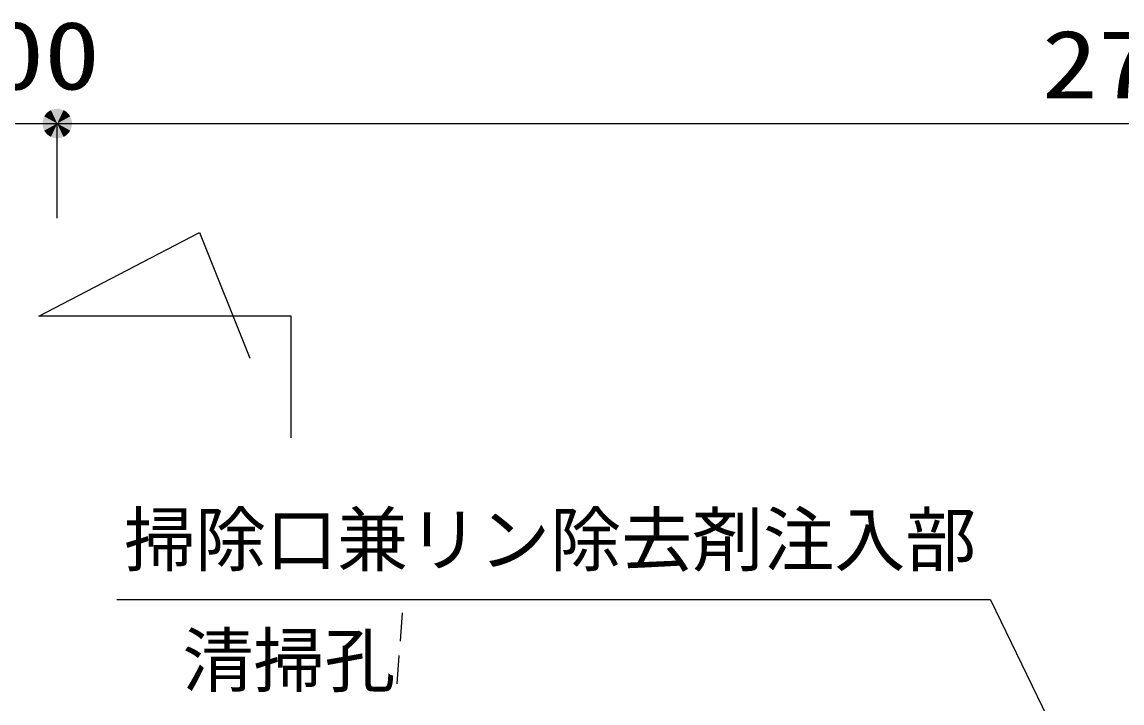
# Model space of a CAD drawing. Units: millimetres, scale not verified. Extents: x -8910 to 8910, y -6308 to 6308.
# Drawn here: x -6413 to -5019, y 1456 to 2320 of the extents above; entities that cross this region are included whole.
import ezdxf
from ezdxf.enums import TextEntityAlignment as Align

# ---------------------------------------------------------------- set-up
doc = ezdxf.new("R2010")
doc.units = ezdxf.units.MM
doc.header["$LTSCALE"] = 30
doc.linetypes.add('DASHED1', pattern=[1.8, 1.2, -0.6])
for name, color, linetype, lineweight in [('0-0_0E', 7, 'Continuous', 25), ('0-1_空気管', 3, 'Continuous', 25), ('1-2_00クル-フ-6寸法', 132, 'Continuous', 25)]:
    doc.layers.add(name, color=color, linetype=linetype, lineweight=lineweight)
doc.styles.add('ＭＳ ゴシック', font='')
doc.styles.get('ＭＳ ゴシック').set_extended_font_data('MS Gothic')

msp = doc.modelspace()

# ---------------------------------------------------------------- linework, layer by layer
at = {"layer": '0-0_0E', "linetype": 'DASHED1'}
msp.add_line((-5931.09, 1570.47), (-5938.4, 1470.74), dxfattribs=at)
at = {"layer": '0-1_空気管'}
for p, q in [((-6391.61, 1946.64), (-6187.95, 2052.97)), ((-6187.95, 2052.97), (-6123.98, 1893.35)), ((-6071.61, 1946.64), (-6391.61, 1946.64)), ((-6071.61, 1792.27), (-6071.61, 1946.64)), ((-5185.44, 1587.25), (-6292.74, 1587.25)), ((-5185.44, 1587.25), (-4763.09, 713.83))]:
    msp.add_line(p, q, dxfattribs=at)
at = {"layer": '1-2_00クル-フ-6寸法', "color": 4}
for p, q in [((-6468.11, 2190.98), (-6368.11, 2190.98)), ((-6368.11, 2070.98), (-6368.11, 2190.98)), ((-6368.11, 2070.98), (-6368.11, 2190.98)), ((-6368.11, 2190.98), (-3598.07, 2190.98))]:
    msp.add_line(p, q, dxfattribs=at)
at = {"layer": '1-2_00クル-フ-6寸法'}
for points in [[(-6368.11, 2190.98), (-6383.28, 2202), (-6381.78, 2203.82)], [(-6368.11, 2190.98), (-6383.28, 2202), (-6381.78, 2203.82)], [(-6368.11, 2190.98), (-6381.78, 2203.82), (-6380.06, 2205.43)], [(-6368.11, 2190.98), (-6381.78, 2203.82), (-6380.06, 2205.43)], [(-6368.11, 2190.98), (-6380.06, 2205.43), (-6378.16, 2206.81)], [(-6368.11, 2190.98), (-6380.06, 2205.43), (-6378.16, 2206.81)], [(-6368.11, 2190.98), (-6378.16, 2206.81), (-6376.09, 2207.95)], [(-6368.11, 2190.98), (-6378.16, 2206.81), (-6376.09, 2207.95)], [(-6368.11, 2190.98), (-6376.09, 2207.95), (-6373.9, 2208.82)], [(-6368.11, 2190.98), (-6376.09, 2207.95), (-6373.9, 2208.82)], [(-6368.11, 2190.98), (-6373.9, 2208.82), (-6371.62, 2209.4)], [(-6368.11, 2190.98), (-6373.9, 2208.82), (-6371.62, 2209.4)], [(-6368.11, 2190.98), (-6371.62, 2209.4), (-6369.29, 2209.7)], [(-6368.11, 2190.98), (-6371.62, 2209.4), (-6369.29, 2209.7)], [(-6368.11, 2190.98), (-6369.29, 2209.7), (-6366.93, 2209.7)], [(-6368.11, 2190.98), (-6369.29, 2209.7), (-6366.93, 2209.7)], [(-6368.11, 2190.98), (-6366.93, 2209.7), (-6364.6, 2209.4)], [(-6368.11, 2190.98), (-6366.93, 2209.7), (-6364.6, 2209.4)], [(-6368.11, 2190.98), (-6364.6, 2209.4), (-6362.31, 2208.82)], [(-6368.11, 2190.98), (-6364.6, 2209.4), (-6362.31, 2208.82)], [(-6368.11, 2190.98), (-6362.31, 2208.82), (-6360.13, 2207.95)], [(-6368.11, 2190.98), (-6362.31, 2208.82), (-6360.13, 2207.95)], [(-6368.11, 2190.98), (-6360.13, 2207.95), (-6358.06, 2206.81)], [(-6368.11, 2190.98), (-6360.13, 2207.95), (-6358.06, 2206.81)], [(-6368.11, 2190.98), (-6358.06, 2206.81), (-6356.16, 2205.43)], [(-6368.11, 2190.98), (-6358.06, 2206.81), (-6356.16, 2205.43)], [(-6368.11, 2190.98), (-6356.16, 2205.43), (-6354.44, 2203.82)], [(-6368.11, 2190.98), (-6356.16, 2205.43), (-6354.44, 2203.82)], [(-6368.11, 2190.98), (-6354.44, 2203.82), (-6352.94, 2202)], [(-6368.11, 2190.98), (-6354.44, 2203.82), (-6352.94, 2202)], [(-6368.11, 2190.98), (-6386.86, 2190.98), (-6386.71, 2193.33)], [(-6368.11, 2190.98), (-6386.86, 2190.98), (-6386.71, 2193.33)], [(-6368.11, 2190.98), (-6386.71, 2188.63), (-6386.86, 2190.98)], [(-6368.11, 2190.98), (-6386.71, 2188.63), (-6386.86, 2190.98)], [(-6368.11, 2190.98), (-6386.71, 2193.33), (-6386.27, 2195.65)], [(-6368.11, 2190.98), (-6386.71, 2193.33), (-6386.27, 2195.65)], [(-6368.11, 2190.98), (-6386.27, 2186.32), (-6386.71, 2188.63)], [(-6368.11, 2190.98), (-6386.27, 2186.32), (-6386.71, 2188.63)], [(-6368.11, 2190.98), (-6386.27, 2195.65), (-6385.54, 2197.89)], [(-6368.11, 2190.98), (-6386.27, 2195.65), (-6385.54, 2197.89)], [(-6368.11, 2190.98), (-6385.54, 2184.08), (-6386.27, 2186.32)], [(-6368.11, 2190.98), (-6385.54, 2184.08), (-6386.27, 2186.32)], [(-6368.11, 2190.98), (-6385.54, 2197.89), (-6384.54, 2200.02)], [(-6368.11, 2190.98), (-6385.54, 2197.89), (-6384.54, 2200.02)], [(-6368.11, 2190.98), (-6384.54, 2181.95), (-6385.54, 2184.08)], [(-6368.11, 2190.98), (-6384.54, 2181.95), (-6385.54, 2184.08)], [(-6368.11, 2190.98), (-6384.54, 2200.02), (-6383.28, 2202)], [(-6368.11, 2190.98), (-6384.54, 2200.02), (-6383.28, 2202)], [(-6368.11, 2190.98), (-6383.28, 2179.96), (-6384.54, 2181.95)], [(-6368.11, 2190.98), (-6383.28, 2179.96), (-6384.54, 2181.95)], [(-6368.11, 2190.98), (-6381.78, 2178.15), (-6383.28, 2179.96)], [(-6368.11, 2190.98), (-6381.78, 2178.15), (-6383.28, 2179.96)], [(-6368.11, 2190.98), (-6380.06, 2176.54), (-6381.78, 2178.15)], [(-6368.11, 2190.98), (-6380.06, 2176.54), (-6381.78, 2178.15)], [(-6368.11, 2190.98), (-6378.16, 2175.15), (-6380.06, 2176.54)], [(-6368.11, 2190.98), (-6378.16, 2175.15), (-6380.06, 2176.54)], [(-6368.11, 2190.98), (-6376.09, 2174.02), (-6378.16, 2175.15)], [(-6368.11, 2190.98), (-6376.09, 2174.02), (-6378.16, 2175.15)], [(-6368.11, 2190.98), (-6373.9, 2173.15), (-6376.09, 2174.02)], [(-6368.11, 2190.98), (-6373.9, 2173.15), (-6376.09, 2174.02)], [(-6368.11, 2190.98), (-6371.62, 2172.57), (-6373.9, 2173.15)], [(-6368.11, 2190.98), (-6371.62, 2172.57), (-6373.9, 2173.15)], [(-6368.11, 2190.98), (-6369.29, 2172.27), (-6371.62, 2172.57)], [(-6368.11, 2190.98), (-6369.29, 2172.27), (-6371.62, 2172.57)], [(-6368.11, 2190.98), (-6366.93, 2172.27), (-6369.29, 2172.27)], [(-6368.11, 2190.98), (-6366.93, 2172.27), (-6369.29, 2172.27)], [(-6368.11, 2190.98), (-6352.94, 2202), (-6351.68, 2200.02)], [(-6368.11, 2190.98), (-6352.94, 2202), (-6351.68, 2200.02)], [(-6368.11, 2190.98), (-6351.68, 2200.02), (-6350.68, 2197.89)], [(-6368.11, 2190.98), (-6351.68, 2200.02), (-6350.68, 2197.89)], [(-6368.11, 2190.98), (-6350.68, 2197.89), (-6349.95, 2195.65)], [(-6368.11, 2190.98), (-6350.68, 2197.89), (-6349.95, 2195.65)], [(-6368.11, 2190.98), (-6349.95, 2195.65), (-6349.51, 2193.33)], [(-6368.11, 2190.98), (-6349.95, 2195.65), (-6349.51, 2193.33)], [(-6368.11, 2190.98), (-6349.51, 2193.33), (-6349.36, 2190.98)], [(-6368.11, 2190.98), (-6349.51, 2193.33), (-6349.36, 2190.98)], [(-6368.11, 2190.98), (-6364.6, 2172.57), (-6366.93, 2172.27)], [(-6368.11, 2190.98), (-6362.31, 2173.15), (-6364.6, 2172.57)], [(-6368.11, 2190.98), (-6360.13, 2174.02), (-6362.31, 2173.15)], [(-6368.11, 2190.98), (-6358.06, 2175.15), (-6360.13, 2174.02)], [(-6368.11, 2190.98), (-6356.16, 2176.54), (-6358.06, 2175.15)], [(-6368.11, 2190.98), (-6354.44, 2178.15), (-6356.16, 2176.54)], [(-6368.11, 2190.98), (-6352.94, 2179.96), (-6354.44, 2178.15)], [(-6368.11, 2190.98), (-6351.68, 2181.95), (-6352.94, 2179.96)], [(-6368.11, 2190.98), (-6350.68, 2184.08), (-6351.68, 2181.95)], [(-6368.11, 2190.98), (-6349.95, 2186.32), (-6350.68, 2184.08)], [(-6368.11, 2190.98), (-6349.51, 2188.63), (-6349.95, 2186.32)], [(-6368.11, 2190.98), (-6349.36, 2190.98), (-6349.51, 2188.63)], [(-6368.11, 2190.98), (-6364.6, 2172.57), (-6366.93, 2172.27)], [(-6368.11, 2190.98), (-6362.31, 2173.15), (-6364.6, 2172.57)], [(-6368.11, 2190.98), (-6360.13, 2174.02), (-6362.31, 2173.15)], [(-6368.11, 2190.98), (-6358.06, 2175.15), (-6360.13, 2174.02)], [(-6368.11, 2190.98), (-6356.16, 2176.54), (-6358.06, 2175.15)], [(-6368.11, 2190.98), (-6354.44, 2178.15), (-6356.16, 2176.54)], [(-6368.11, 2190.98), (-6352.94, 2179.96), (-6354.44, 2178.15)], [(-6368.11, 2190.98), (-6351.68, 2181.95), (-6352.94, 2179.96)], [(-6368.11, 2190.98), (-6350.68, 2184.08), (-6351.68, 2181.95)], [(-6368.11, 2190.98), (-6349.95, 2186.32), (-6350.68, 2184.08)], [(-6368.11, 2190.98), (-6349.51, 2188.63), (-6349.95, 2186.32)], [(-6368.11, 2190.98), (-6349.36, 2190.98), (-6349.51, 2188.63)]]:
    msp.add_solid(points, dxfattribs=at)

# ---------------------------------------------------------------- texts
at = {"layer": '0-1_空気管', "color": 4, "style": 'ＭＳ ゴシック'}
for s, p in [('掃除口兼リン除去剤注入部', (-6283.41, 1610.76)), ('清掃孔', (-6209.53, 1457.61))]:
    msp.add_text(s, height=65.98, dxfattribs=at).set_placement(p, align=Align.BOTTOM_LEFT)
at = {"layer": '1-2_00クル-フ-6寸法', "color": 3, "style": 'ＭＳ ゴシック', "width": 1.2}
for s, p in [('100', (-6526.11, 2208.08)), ('2770', (-5120.23, 2196.83))]:
    msp.add_text(s, height=86.66, dxfattribs=at).set_placement(p, align=Align.BOTTOM_LEFT)

doc.saveas('drawing.dxf')
